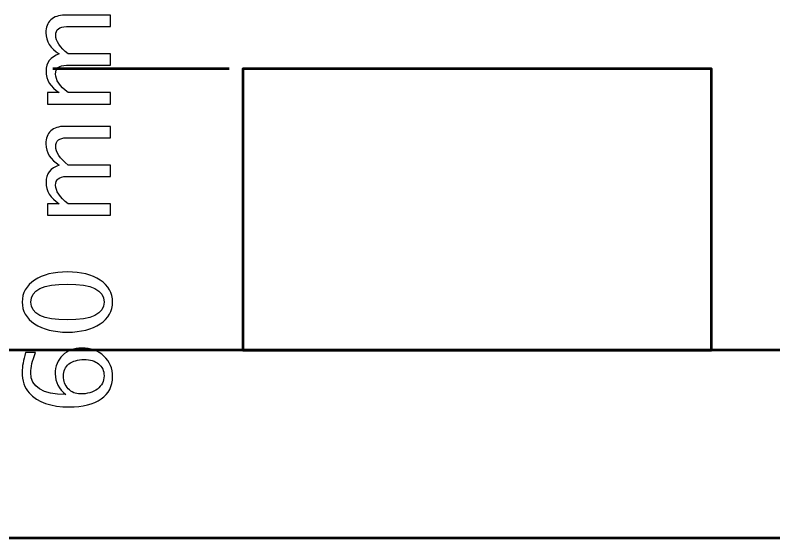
# Model space of a CAD drawing. Header units: centimetres. Extents: x -71 to 58, y -28 to 40.
# Drawn here: x 20.15 to 36.33, y -27.5 to -16.35 of the extents above; entities that cross this region are included whole.
import ezdxf

# ---------------------------------------------------------------- set-up
doc = ezdxf.new("R2010")
doc.units = ezdxf.units.CM
doc.header["$MEASUREMENT"] = 0
doc.layers.add('Layer 1', color=7, linetype='Continuous')

msp = doc.modelspace()

# ---------------------------------------------------------------- linework, layer by layer
at = {"layer": 'Layer 1', "lineweight": 53}
for points in [[(25.00007, -23.50001), (35.00007, -23.50001), (35.00007, -17.50001), (25.00007, -17.50001), (25.00007, -23.50001)], [(12.5, -27.50001), (47.5, -27.50001), (47.5, -23.50001), (12.5, -23.50001), (12.5, -27.50001)]]:
    msp.add_lwpolyline(points, close=True, dxfattribs=at)
at = {"layer": 'Layer 1'}
for points, knots in [([(22.17916, -18.2483), (22.17916, -18.2483), (20.83296, -18.2483), (20.83296, -18.2483), (20.83296, -18.2483), (20.83296, -18.2483), (20.83296, -18.00446), (20.83296, -18.00446), (20.83296, -18.00446), (20.83296, -18.00446), (21.08738, -18.00446), (21.08738, -18.00446), (21.08738, -18.00446), (20.899, -17.8855), (20.80502, -17.7331), (20.80502, -17.54641), (20.80502, -17.54641), (20.80502, -17.3665), (20.899, -17.24415), (21.08738, -17.17896), (21.08738, -17.17896), (20.89731, -17.06339), (20.80248, -16.91268), (20.80248, -16.72769), (20.80248, -16.72769), (20.80248, -16.60958), (20.83719, -16.51771), (20.90704, -16.4521), (20.90704, -16.4521), (20.97689, -16.38648), (21.07468, -16.35346), (21.20041, -16.35346), (21.20041, -16.35346), (21.20041, -16.35346), (22.17916, -16.35346), (22.17916, -16.35346), (22.17916, -16.35346), (22.17916, -16.35346), (22.17916, -16.5973), (22.17916, -16.5973), (22.17916, -16.5973), (22.17916, -16.5973), (21.24063, -16.5973), (21.24063, -16.5973), (21.24063, -16.5973), (21.08738, -16.5973), (21.01076, -16.65826), (21.01076, -16.78018), (21.01076, -16.78018), (21.01076, -16.90676), (21.10008, -17.03968), (21.27915, -17.17896), (21.27915, -17.17896), (21.27915, -17.17896), (22.17916, -17.17896), (22.17916, -17.17896), (22.17916, -17.17896), (22.17916, -17.17896), (22.17916, -17.4228), (22.17916, -17.4228), (22.17916, -17.4228), (22.17916, -17.4228), (21.23978, -17.4228), (21.23978, -17.4228), (21.23978, -17.4228), (21.08527, -17.4228), (21.00822, -17.48461), (21.00822, -17.60864), (21.00822, -17.60864), (21.00822, -17.73183), (21.09797, -17.86391), (21.27788, -18.00446), (21.27788, -18.00446), (21.27788, -18.00446), (22.17916, -18.00446), (22.17916, -18.00446), (22.17916, -18.00446), (22.17916, -18.00446), (22.17916, -18.2483), (22.17916, -18.2483)], [0, 0, 0, 0, 0.04761905, 0.04761905, 0.04761905, 0.04761905, 0.0952381, 0.0952381, 0.0952381, 0.0952381, 0.14285714, 0.14285714, 0.14285714, 0.14285714, 0.19047619, 0.19047619, 0.19047619, 0.19047619, 0.23809524, 0.23809524, 0.23809524, 0.23809524, 0.28571429, 0.28571429, 0.28571429, 0.28571429, 0.33333333, 0.33333333, 0.33333333, 0.33333333, 0.38095238, 0.38095238, 0.38095238, 0.38095238, 0.42857143, 0.42857143, 0.42857143, 0.42857143, 0.47619048, 0.47619048, 0.47619048, 0.47619048, 0.52380952, 0.52380952, 0.52380952, 0.52380952, 0.57142857, 0.57142857, 0.57142857, 0.57142857, 0.61904762, 0.61904762, 0.61904762, 0.61904762, 0.66666667, 0.66666667, 0.66666667, 0.66666667, 0.71428571, 0.71428571, 0.71428571, 0.71428571, 0.76190476, 0.76190476, 0.76190476, 0.76190476, 0.80952381, 0.80952381, 0.80952381, 0.80952381, 0.85714286, 0.85714286, 0.85714286, 0.85714286, 0.9047619, 0.9047619, 0.9047619, 0.9047619, 1, 1, 1, 1]), ([(22.17916, -20.61981), (22.17916, -20.61981), (20.83296, -20.61981), (20.83296, -20.61981), (20.83296, -20.61981), (20.83296, -20.61981), (20.83296, -20.37597), (20.83296, -20.37597), (20.83296, -20.37597), (20.83296, -20.37597), (21.08738, -20.37597), (21.08738, -20.37597), (21.08738, -20.37597), (20.899, -20.25701), (20.80502, -20.10461), (20.80502, -19.91792), (20.80502, -19.91792), (20.80502, -19.73801), (20.899, -19.61566), (21.08738, -19.55047), (21.08738, -19.55047), (20.89731, -19.4349), (20.80248, -19.28419), (20.80248, -19.0992), (20.80248, -19.0992), (20.80248, -18.98109), (20.83719, -18.88922), (20.90704, -18.82361), (20.90704, -18.82361), (20.97689, -18.75799), (21.07468, -18.72497), (21.20041, -18.72497), (21.20041, -18.72497), (21.20041, -18.72497), (22.17916, -18.72497), (22.17916, -18.72497), (22.17916, -18.72497), (22.17916, -18.72497), (22.17916, -18.96881), (22.17916, -18.96881), (22.17916, -18.96881), (22.17916, -18.96881), (21.24063, -18.96881), (21.24063, -18.96881), (21.24063, -18.96881), (21.08738, -18.96881), (21.01076, -19.02977), (21.01076, -19.15169), (21.01076, -19.15169), (21.01076, -19.27827), (21.10008, -19.41119), (21.27915, -19.55047), (21.27915, -19.55047), (21.27915, -19.55047), (22.17916, -19.55047), (22.17916, -19.55047), (22.17916, -19.55047), (22.17916, -19.55047), (22.17916, -19.79431), (22.17916, -19.79431), (22.17916, -19.79431), (22.17916, -19.79431), (21.23978, -19.79431), (21.23978, -19.79431), (21.23978, -19.79431), (21.08527, -19.79431), (21.00822, -19.85612), (21.00822, -19.98015), (21.00822, -19.98015), (21.00822, -20.10334), (21.09797, -20.23542), (21.27788, -20.37597), (21.27788, -20.37597), (21.27788, -20.37597), (22.17916, -20.37597), (22.17916, -20.37597), (22.17916, -20.37597), (22.17916, -20.37597), (22.17916, -20.61981), (22.17916, -20.61981)], [0, 0, 0, 0, 0.04761905, 0.04761905, 0.04761905, 0.04761905, 0.0952381, 0.0952381, 0.0952381, 0.0952381, 0.14285714, 0.14285714, 0.14285714, 0.14285714, 0.19047619, 0.19047619, 0.19047619, 0.19047619, 0.23809524, 0.23809524, 0.23809524, 0.23809524, 0.28571429, 0.28571429, 0.28571429, 0.28571429, 0.33333333, 0.33333333, 0.33333333, 0.33333333, 0.38095238, 0.38095238, 0.38095238, 0.38095238, 0.42857143, 0.42857143, 0.42857143, 0.42857143, 0.47619048, 0.47619048, 0.47619048, 0.47619048, 0.52380952, 0.52380952, 0.52380952, 0.52380952, 0.57142857, 0.57142857, 0.57142857, 0.57142857, 0.61904762, 0.61904762, 0.61904762, 0.61904762, 0.66666667, 0.66666667, 0.66666667, 0.66666667, 0.71428571, 0.71428571, 0.71428571, 0.71428571, 0.76190476, 0.76190476, 0.76190476, 0.76190476, 0.80952381, 0.80952381, 0.80952381, 0.80952381, 0.85714286, 0.85714286, 0.85714286, 0.85714286, 0.9047619, 0.9047619, 0.9047619, 0.9047619, 1, 1, 1, 1]), ([(22.22488, -22.47063), (22.22488, -22.66325), (22.1364, -22.81861), (21.95987, -22.9363), (21.95987, -22.9363), (21.78334, -23.05441), (21.55051, -23.11325), (21.26095, -23.11325), (21.26095, -23.11325), (20.97139, -23.11325), (20.73856, -23.05441), (20.56203, -22.9363), (20.56203, -22.9363), (20.3855, -22.81861), (20.29702, -22.66325), (20.29702, -22.47063), (20.29702, -22.47063), (20.29702, -22.27717), (20.38507, -22.1218), (20.56118, -22.00412), (20.56118, -22.00412), (20.73729, -21.88685), (20.97054, -21.82801), (21.26095, -21.82801), (21.26095, -21.82801), (21.55051, -21.82801), (21.78334, -21.88685), (21.95987, -22.00412), (21.95987, -22.00412), (22.1364, -22.1218), (22.22488, -22.27717), (22.22488, -22.47063)], [0, 0, 0, 0, 0.11111111, 0.11111111, 0.11111111, 0.11111111, 0.22222222, 0.22222222, 0.22222222, 0.22222222, 0.33333333, 0.33333333, 0.33333333, 0.33333333, 0.44444444, 0.44444444, 0.44444444, 0.44444444, 0.55555556, 0.55555556, 0.55555556, 0.55555556, 0.66666667, 0.66666667, 0.66666667, 0.66666667, 0.77777778, 0.77777778, 0.77777778, 0.77777778, 1, 1, 1, 1]), ([(22.042, -22.47105), (22.042, -22.21663), (21.78165, -22.08963), (21.26095, -22.08963), (21.26095, -22.08963), (20.74025, -22.08963), (20.4799, -22.21663), (20.4799, -22.47105), (20.4799, -22.47105), (20.4799, -22.72463), (20.74025, -22.85163), (21.26095, -22.85163), (21.26095, -22.85163), (21.78165, -22.85163), (22.042, -22.72463), (22.042, -22.47105)], [0, 0, 0, 0, 0.2, 0.2, 0.2, 0.2, 0.4, 0.4, 0.4, 0.4, 0.6, 0.6, 0.6, 0.6, 1, 1, 1, 1]), ([(21.22751, -24.44252), (21.07638, -24.32568), (21.0006, -24.17878), (21.0006, -24.00183), (21.0006, -24.00183), (21.0006, -23.84139), (21.05394, -23.71015), (21.1602, -23.60771), (21.1602, -23.60771), (21.26645, -23.50568), (21.40234, -23.45446), (21.56871, -23.45446), (21.56871, -23.45446), (21.75964, -23.45446), (21.91669, -23.51161), (22.03988, -23.62633), (22.03988, -23.62633), (22.16307, -23.74106), (22.22488, -23.88668), (22.22488, -24.06406), (22.22488, -24.06406), (22.22488, -24.26557), (22.14318, -24.42389), (21.98019, -24.53777), (21.98019, -24.53777), (21.81679, -24.65207), (21.59115, -24.70922), (21.30244, -24.70922), (21.30244, -24.70922), (20.91382, -24.70922), (20.62891, -24.60931), (20.44688, -24.40992), (20.44688, -24.40992), (20.34697, -24.30155), (20.29702, -24.15169), (20.29702, -23.96077), (20.29702, -23.96077), (20.29702, -23.84985), (20.31988, -23.71227), (20.3656, -23.54844), (20.3656, -23.54844), (20.3656, -23.54844), (20.57896, -23.54844), (20.57896, -23.54844), (20.57896, -23.54844), (20.51292, -23.72158), (20.4799, -23.86382), (20.4799, -23.97558), (20.4799, -23.97558), (20.4799, -24.28673), (20.72924, -24.44252), (21.22751, -24.44252)], [0, 0, 0, 0, 0.07142857, 0.07142857, 0.07142857, 0.07142857, 0.14285714, 0.14285714, 0.14285714, 0.14285714, 0.21428571, 0.21428571, 0.21428571, 0.21428571, 0.28571429, 0.28571429, 0.28571429, 0.28571429, 0.35714286, 0.35714286, 0.35714286, 0.35714286, 0.42857143, 0.42857143, 0.42857143, 0.42857143, 0.5, 0.5, 0.5, 0.5, 0.57142857, 0.57142857, 0.57142857, 0.57142857, 0.64285714, 0.64285714, 0.64285714, 0.64285714, 0.71428571, 0.71428571, 0.71428571, 0.71428571, 0.78571429, 0.78571429, 0.78571429, 0.78571429, 0.85714286, 0.85714286, 0.85714286, 0.85714286, 1, 1, 1, 1]), ([(21.61697, -23.6983), (21.48108, -23.6983), (21.37356, -23.72963), (21.29439, -23.7927), (21.29439, -23.7927), (21.21523, -23.85578), (21.17586, -23.94214), (21.17586, -24.05178), (21.17586, -24.05178), (21.17586, -24.15635), (21.21057, -24.24567), (21.28042, -24.32018), (21.28042, -24.32018), (21.34985, -24.39511), (21.43367, -24.43236), (21.53146, -24.43236), (21.53146, -24.43236), (21.68555, -24.43236), (21.80917, -24.3968), (21.9023, -24.3261), (21.9023, -24.3261), (21.99543, -24.25498), (22.042, -24.161), (22.042, -24.04416), (22.042, -24.04416), (22.042, -23.93791), (22.0039, -23.85366), (21.9277, -23.79143), (21.9277, -23.79143), (21.8515, -23.7292), (21.74778, -23.6983), (21.61697, -23.6983)], [0, 0, 0, 0, 0.11111111, 0.11111111, 0.11111111, 0.11111111, 0.22222222, 0.22222222, 0.22222222, 0.22222222, 0.33333333, 0.33333333, 0.33333333, 0.33333333, 0.44444444, 0.44444444, 0.44444444, 0.44444444, 0.55555556, 0.55555556, 0.55555556, 0.55555556, 0.66666667, 0.66666667, 0.66666667, 0.66666667, 0.77777778, 0.77777778, 0.77777778, 0.77777778, 1, 1, 1, 1])]:
    msp.add_open_spline(points, degree=3, knots=knots, dxfattribs=at)
at = {"layer": 'Layer 1', "lineweight": 53}
for points in [[(24.70901, -17.50001), (24.70901, -17.50001), (20.94703, -17.50001), (20.94703, -17.50001)], [(21.23809, -17.50001), (21.23809, -17.50001), (21.23809, -17.50001), (21.23809, -17.50001)], [(24.70901, -23.50001), (24.70901, -23.50001), (20.94703, -23.50001), (20.94703, -23.50001)], [(21.23809, -23.50001), (21.23809, -23.50001), (21.23809, -23.50001), (21.23809, -23.50001)]]:
    msp.add_open_spline(points, degree=3, dxfattribs=at)

doc.saveas('drawing.dxf')
